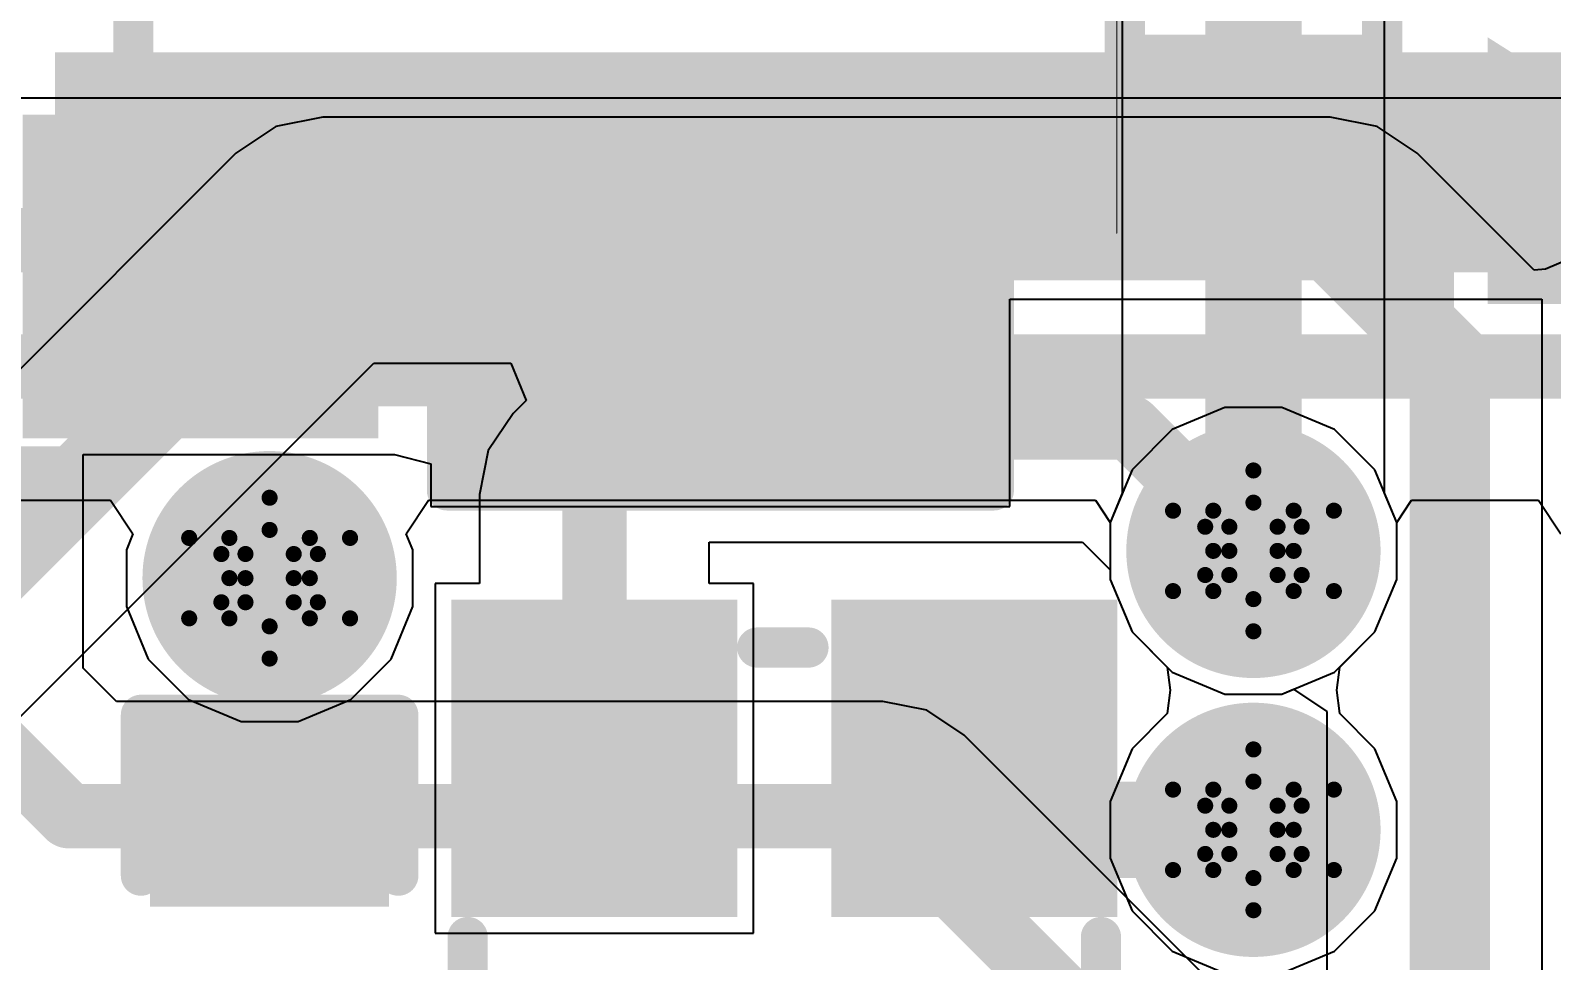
# Model space of a CAD drawing. Header units: inches. Extents: x -2.7 to 10.9, y -2.9 to 7.4.
# Drawn here: x 0.0076 to 0.1967, y 0.1018 to 0.2174 of the extents above; entities that cross this region are included whole.
import ezdxf

# ---------------------------------------------------------------- set-up
doc = ezdxf.new("R2010")
doc.units = ezdxf.units.IN
doc.header["$MEASUREMENT"] = 0
for name, color, linetype in [('Bottom Layer', 5, 'Continuous'), ('Bottom Overlay', 54, 'Continuous'), ('Bottom Paste', 16, 'Continuous'), ('Bottom Solder', 6, 'Continuous'), ('Drill Drawing', 1, 'Continuous'), ('Layer 2', 16, 'Continuous'), ('Layer 3', 76, 'Continuous'), ('Top Layer', 1, 'Continuous'), ('Top Overlay', 2, 'Continuous'), ('Top Paste', 8, 'Continuous'), ('Top Solder', 216, 'Continuous'), ('Via Holes', 16, 'Continuous')]:
    doc.layers.add(name, color=color, linetype=linetype)
doc.styles.add('Arial', font='', dxfattribs={"height": 0.2})
doc.styles.get('Arial').set_extended_font_data('Arial')

# ---------------------------------------------------------------- blocks, each defined once
blk = doc.blocks.new('SK6812_EC20_63')
at = {"layer": 'Top Layer'}
for points in [[(-0.04134, 0.0374), (-0.00984, 0.0374), (-0.00984, 0.00984), (-0.04134, 0.00984)], [(0.00984, 0.0374), (0.04134, 0.0374), (0.04134, 0.00984), (0.00984, 0.00984)], [(-0.04134, -0.00984), (-0.00984, -0.00984), (-0.00984, -0.0374), (-0.04134, -0.0374)], [(0.00984, -0.00984), (0.04134, -0.00984), (0.04134, -0.0374), (0.00984, -0.0374)]]:
    blk.add_hatch(color=1, dxfattribs=at).paths.add_polyline_path(points)
at = {"layer": 'Top Paste'}
for points in [[(-0.04134, 0.0374), (-0.00984, 0.0374), (-0.00984, 0.00984), (-0.04134, 0.00984)], [(0.00984, 0.0374), (0.04134, 0.0374), (0.04134, 0.00984), (0.00984, 0.00984)], [(-0.04134, -0.00984), (-0.00984, -0.00984), (-0.00984, -0.0374), (-0.04134, -0.0374)], [(0.00984, -0.00984), (0.04134, -0.00984), (0.04134, -0.0374), (0.00984, -0.0374)]]:
    blk.add_hatch(color=8, dxfattribs=at).paths.add_polyline_path(points)
at = {"layer": 'Top Solder'}
for points in [[(-0.04534, 0.0414), (-0.00584, 0.0414), (-0.00584, 0.00584), (-0.04534, 0.00584)], [(0.00584, 0.0414), (0.04534, 0.0414), (0.04534, 0.00584), (0.00584, 0.00584)], [(-0.04534, -0.00584), (-0.00584, -0.00584), (-0.00584, -0.0414), (-0.04534, -0.0414)], [(0.00584, -0.00584), (0.04534, -0.00584), (0.04534, -0.0414), (0.00584, -0.0414)]]:
    blk.add_hatch(color=216, dxfattribs=at).paths.add_polyline_path(points)
at = {"layer": 'Top Overlay'}
for points in [[(0.003, 0.03937, 0.005, 0.005, 0), (-0.00337, 0.03937, 0.005, 0.005, 0)], [(-0.03937, -0.00337, 0.005, 0.005, 0), (-0.03937, 0.003, 0.005, 0.005, 0)], [(0.03937, -0.00337, 0.005, 0.005, 0), (0.03937, 0.003, 0.005, 0.005, 0)], [(0.048, -0.024, 0.005, 0.005, 0), (0.053, -0.019, 0.005, 0.005, 0)], [(0.053, -0.029, 0.005, 0.005, 0), (0.053, -0.019, 0.005, 0.005, 0)], [(0.053, -0.029, 0.005, 0.005, 0), (0.048, -0.024, 0.005, 0.005, 0)], [(0.003, -0.03937, 0.005, 0.005, 0), (-0.00337, -0.03937, 0.005, 0.005, 0)]]:
    blk.add_lwpolyline(points, format="xyseb", dxfattribs=at)
for points in [[(-0.00462, 0.03937, 0.0025, 0.0025, 1), (-0.00212, 0.03937, 0.0025, 0.0025, 1)], [(0.00175, 0.03937, 0.0025, 0.0025, 1), (0.00425, 0.03937, 0.0025, 0.0025, 1)], [(-0.04062, 0.003, 0.0025, 0.0025, 1), (-0.03812, 0.003, 0.0025, 0.0025, 1)], [(0.03812, 0.003, 0.0025, 0.0025, 1), (0.04062, 0.003, 0.0025, 0.0025, 1)], [(-0.04062, -0.00337, 0.0025, 0.0025, 1), (-0.03812, -0.00337, 0.0025, 0.0025, 1)], [(0.03812, -0.00337, 0.0025, 0.0025, 1), (0.04062, -0.00337, 0.0025, 0.0025, 1)], [(0.05175, -0.019, 0.0025, 0.0025, 1), (0.05425, -0.019, 0.0025, 0.0025, 1)], [(0.05175, -0.019, 0.0025, 0.0025, 1), (0.05425, -0.019, 0.0025, 0.0025, 1)], [(0.04675, -0.024, 0.0025, 0.0025, 1), (0.04925, -0.024, 0.0025, 0.0025, 1)], [(0.04675, -0.024, 0.0025, 0.0025, 1), (0.04925, -0.024, 0.0025, 0.0025, 1)], [(0.05175, -0.029, 0.0025, 0.0025, 1), (0.05425, -0.029, 0.0025, 0.0025, 1)], [(0.05175, -0.029, 0.0025, 0.0025, 1), (0.05425, -0.029, 0.0025, 0.0025, 1)], [(-0.00462, -0.03937, 0.0025, 0.0025, 1), (-0.00212, -0.03937, 0.0025, 0.0025, 1)], [(0.00175, -0.03937, 0.0025, 0.0025, 1), (0.00425, -0.03937, 0.0025, 0.0025, 1)]]:
    blk.add_lwpolyline(points, format="xyseb", close=True, dxfattribs=at)
blk = doc.blocks.new('C___0402_103')
at = {"layer": 'Top Layer'}
for points in [[(-0.0275, -0.0125), (-0.0275, 0.0125), (-0.0095, 0.0125), (-0.0095, -0.0125)], [(0.0095, -0.0125), (0.0095, 0.0125), (0.0275, 0.0125), (0.0275, -0.0125)]]:
    blk.add_hatch(color=1, dxfattribs=at).paths.add_polyline_path(points)
at = {"layer": 'Top Paste'}
for points in [[(-0.0275, -0.0125), (-0.0275, 0.0125), (-0.0095, 0.0125), (-0.0095, -0.0125)], [(0.0095, -0.0125), (0.0095, 0.0125), (0.0275, 0.0125), (0.0275, -0.0125)]]:
    blk.add_hatch(color=8, dxfattribs=at).paths.add_polyline_path(points)
at = {"layer": 'Top Solder'}
for points in [[(-0.02986, -0.01486), (-0.02986, 0.01486), (-0.00714, 0.01486), (-0.00714, -0.01486)], [(0.00714, -0.01486), (0.00714, 0.01486), (0.02986, 0.01486), (0.02986, -0.01486)]]:
    blk.add_hatch(color=216, dxfattribs=at).paths.add_polyline_path(points)
at = {"layer": 'Top Overlay'}
for points in [[(-0.031, 0.016, 0.005, 0.005, 0), (-0.011, 0.016, 0.005, 0.005, 0)], [(-0.031, 0.016, 0.005, 0.005, 0), (-0.031, -0.016, 0.005, 0.005, 0)], [(0.011, 0.016, 0.005, 0.005, 0), (0.031, 0.016, 0.005, 0.005, 0)], [(0.031, 0.016, 0.005, 0.005, 0), (0.031, -0.016, 0.005, 0.005, 0)], [(-0.031, -0.016, 0.005, 0.005, 0), (-0.011, -0.016, 0.005, 0.005, 0)], [(0.011, -0.016, 0.005, 0.005, 0), (0.031, -0.016, 0.005, 0.005, 0)]]:
    blk.add_lwpolyline(points, format="xyseb", dxfattribs=at)
for points in [[(-0.03225, 0.016, 0.0025, 0.0025, 1), (-0.02975, 0.016, 0.0025, 0.0025, 1)], [(-0.03225, 0.016, 0.0025, 0.0025, 1), (-0.02975, 0.016, 0.0025, 0.0025, 1)], [(-0.01225, 0.016, 0.0025, 0.0025, 1), (-0.00975, 0.016, 0.0025, 0.0025, 1)], [(0.00975, 0.016, 0.0025, 0.0025, 1), (0.01225, 0.016, 0.0025, 0.0025, 1)], [(0.02975, 0.016, 0.0025, 0.0025, 1), (0.03225, 0.016, 0.0025, 0.0025, 1)], [(0.02975, 0.016, 0.0025, 0.0025, 1), (0.03225, 0.016, 0.0025, 0.0025, 1)], [(-0.03225, -0.016, 0.0025, 0.0025, 1), (-0.02975, -0.016, 0.0025, 0.0025, 1)], [(-0.03225, -0.016, 0.0025, 0.0025, 1), (-0.02975, -0.016, 0.0025, 0.0025, 1)], [(-0.01225, -0.016, 0.0025, 0.0025, 1), (-0.00975, -0.016, 0.0025, 0.0025, 1)], [(0.00975, -0.016, 0.0025, 0.0025, 1), (0.01225, -0.016, 0.0025, 0.0025, 1)], [(0.02975, -0.016, 0.0025, 0.0025, 1), (0.03225, -0.016, 0.0025, 0.0025, 1)], [(0.02975, -0.016, 0.0025, 0.0025, 1), (0.03225, -0.016, 0.0025, 0.0025, 1)]]:
    blk.add_lwpolyline(points, format="xyseb", close=True, dxfattribs=at)
blk = doc.blocks.new('R___0402_B_164')
at = {"layer": 'Bottom Layer'}
for points in [[(-0.0095, 0.0125), (-0.0095, -0.0125), (-0.0275, -0.0125), (-0.0275, 0.0125)], [(0.0275, 0.0125), (0.0275, -0.0125), (0.0095, -0.0125), (0.0095, 0.0125)]]:
    blk.add_hatch(color=5, dxfattribs=at).paths.add_polyline_path(points)
at = {"layer": 'Bottom Paste'}
for points in [[(-0.0095, 0.0125), (-0.0095, -0.0125), (-0.0275, -0.0125), (-0.0275, 0.0125)], [(0.0275, 0.0125), (0.0275, -0.0125), (0.0095, -0.0125), (0.0095, 0.0125)]]:
    blk.add_hatch(color=16, dxfattribs=at).paths.add_polyline_path(points)
at = {"layer": 'Bottom Solder'}
for points in [[(-0.00733, 0.01467), (-0.00733, -0.01467), (-0.02967, -0.01467), (-0.02967, 0.01467)], [(0.02967, 0.01467), (0.02967, -0.01467), (0.00733, -0.01467), (0.00733, 0.01467)]]:
    blk.add_hatch(color=6, dxfattribs=at).paths.add_polyline_path(points)
at = {"layer": 'Bottom Overlay'}
for points in [[(-0.031, 0.016, 0.005, 0.005, 0), (0.031, 0.016, 0.005, 0.005, 0)], [(-0.031, 0.016, 0.005, 0.005, 0), (-0.031, -0.016, 0.005, 0.005, 0)], [(-0.032, 0.017, 0.000127, 0.000127, 0), (0.032, 0.017, 0.000127, 0.000127, 0)], [(0.031, 0.016, 0.005, 0.005, 0), (0.031, -0.016, 0.005, 0.005, 0)], [(-0.031, -0.016, 0.005, 0.005, 0), (0.031, -0.016, 0.005, 0.005, 0)]]:
    blk.add_lwpolyline(points, format="xyseb", dxfattribs=at)
for points in [[(-0.03225, 0.016, 0.0025, 0.0025, 1), (-0.02975, 0.016, 0.0025, 0.0025, 1)], [(-0.03225, 0.016, 0.0025, 0.0025, 1), (-0.02975, 0.016, 0.0025, 0.0025, 1)], [(-0.03203, 0.017, 0.0000635, 0.0000635, 1), (-0.03197, 0.017, 0.0000635, 0.0000635, 1)], [(0.02975, 0.016, 0.0025, 0.0025, 1), (0.03225, 0.016, 0.0025, 0.0025, 1)], [(0.02975, 0.016, 0.0025, 0.0025, 1), (0.03225, 0.016, 0.0025, 0.0025, 1)], [(0.03197, 0.017, 0.0000635, 0.0000635, 1), (0.03203, 0.017, 0.0000635, 0.0000635, 1)], [(-0.03225, -0.016, 0.0025, 0.0025, 1), (-0.02975, -0.016, 0.0025, 0.0025, 1)], [(-0.03225, -0.016, 0.0025, 0.0025, 1), (-0.02975, -0.016, 0.0025, 0.0025, 1)], [(0.02975, -0.016, 0.0025, 0.0025, 1), (0.03225, -0.016, 0.0025, 0.0025, 1)], [(0.02975, -0.016, 0.0025, 0.0025, 1), (0.03225, -0.016, 0.0025, 0.0025, 1)]]:
    blk.add_lwpolyline(points, format="xyseb", close=True, dxfattribs=at)
blk = doc.blocks.new('S___23_B_215')
at = {"layer": 'Bottom Layer'}
for points in [[(-0.05354, 0.05748), (-0.02126, 0.05748), (-0.02126, 0.02126), (-0.05354, 0.02126)], [(0.02126, 0.05748), (0.05354, 0.05748), (0.05354, 0.02126), (0.02126, 0.02126)], [(-0.01614, -0.02126), (0.01614, -0.02126), (0.01614, -0.05748), (-0.01614, -0.05748)]]:
    blk.add_hatch(color=5, dxfattribs=at).paths.add_polyline_path(points)
at = {"layer": 'Bottom Paste'}
for points in [[(-0.05354, 0.05748), (-0.02126, 0.05748), (-0.02126, 0.02126), (-0.05354, 0.02126)], [(0.02126, 0.05748), (0.05354, 0.05748), (0.05354, 0.02126), (0.02126, 0.02126)], [(-0.01614, -0.02126), (0.01614, -0.02126), (0.01614, -0.05748), (-0.01614, -0.05748)]]:
    blk.add_hatch(color=16, dxfattribs=at).paths.add_polyline_path(points)
at = {"layer": 'Bottom Solder'}
for points in [[(-0.05754, 0.06148), (-0.01726, 0.06148), (-0.01726, 0.01726), (-0.05754, 0.01726)], [(0.01726, 0.06148), (0.05754, 0.06148), (0.05754, 0.01726), (0.01726, 0.01726)], [(-0.02014, -0.01726), (0.02014, -0.01726), (0.02014, -0.06148), (-0.02014, -0.06148)]]:
    blk.add_hatch(color=6, dxfattribs=at).paths.add_polyline_path(points)
at = {"layer": 'Bottom Overlay'}
for points in [[(-0.066, 0.041, 0.005, 0.005, 0), (-0.066, 0.051, 0.005, 0.005, 0)], [(-0.061, 0.046, 0.005, 0.005, 0), (-0.066, 0.051, 0.005, 0.005, 0)], [(-0.066, 0.041, 0.005, 0.005, 0), (-0.061, 0.046, 0.005, 0.005, 0)], [(0.013, 0.031, 0.005, 0.005, 0), (-0.013, 0.031, 0.005, 0.005, 0)], [(-0.061, -0.032, 0.005, 0.005, 0), (-0.061, 0.023, 0.005, 0.005, 0)], [(0.061, -0.032, 0.005, 0.005, 0), (0.061, 0.023, 0.005, 0.005, 0)], [(-0.022, -0.032, 0.005, 0.005, 0), (-0.061, -0.032, 0.005, 0.005, 0)], [(0.061, -0.032, 0.005, 0.005, 0), (0.022, -0.032, 0.005, 0.005, 0)]]:
    blk.add_lwpolyline(points, format="xyseb", dxfattribs=at)
for points in [[(-0.06725, 0.051, 0.0025, 0.0025, 1), (-0.06475, 0.051, 0.0025, 0.0025, 1)], [(-0.06725, 0.051, 0.0025, 0.0025, 1), (-0.06475, 0.051, 0.0025, 0.0025, 1)], [(-0.06225, 0.046, 0.0025, 0.0025, 1), (-0.05975, 0.046, 0.0025, 0.0025, 1)], [(-0.06225, 0.046, 0.0025, 0.0025, 1), (-0.05975, 0.046, 0.0025, 0.0025, 1)], [(-0.06725, 0.041, 0.0025, 0.0025, 1), (-0.06475, 0.041, 0.0025, 0.0025, 1)], [(-0.06725, 0.041, 0.0025, 0.0025, 1), (-0.06475, 0.041, 0.0025, 0.0025, 1)], [(-0.01425, 0.031, 0.0025, 0.0025, 1), (-0.01175, 0.031, 0.0025, 0.0025, 1)], [(0.01175, 0.031, 0.0025, 0.0025, 1), (0.01425, 0.031, 0.0025, 0.0025, 1)], [(-0.06225, 0.023, 0.0025, 0.0025, 1), (-0.05975, 0.023, 0.0025, 0.0025, 1)], [(0.05975, 0.023, 0.0025, 0.0025, 1), (0.06225, 0.023, 0.0025, 0.0025, 1)], [(-0.06225, -0.032, 0.0025, 0.0025, 1), (-0.05975, -0.032, 0.0025, 0.0025, 1)], [(-0.06225, -0.032, 0.0025, 0.0025, 1), (-0.05975, -0.032, 0.0025, 0.0025, 1)], [(-0.02325, -0.032, 0.0025, 0.0025, 1), (-0.02075, -0.032, 0.0025, 0.0025, 1)], [(0.02075, -0.032, 0.0025, 0.0025, 1), (0.02325, -0.032, 0.0025, 0.0025, 1)], [(0.05975, -0.032, 0.0025, 0.0025, 1), (0.06225, -0.032, 0.0025, 0.0025, 1)], [(0.05975, -0.032, 0.0025, 0.0025, 1), (0.06225, -0.032, 0.0025, 0.0025, 1)]]:
    blk.add_lwpolyline(points, format="xyseb", close=True, dxfattribs=at)
blk = doc.blocks.new('C___0805_B_286')
at = {"layer": 'Bottom Layer'}
for points in [[(-0.06, 0.03), (-0.02, 0.03), (-0.02, -0.03), (-0.06, -0.03)], [(0.02, 0.03), (0.06, 0.03), (0.06, -0.03), (0.02, -0.03)]]:
    blk.add_hatch(color=5, dxfattribs=at).paths.add_polyline_path(points)
at = {"layer": 'Bottom Paste'}
for points in [[(-0.06, 0.03), (-0.02, 0.03), (-0.02, -0.03), (-0.06, -0.03)], [(0.02, 0.03), (0.06, 0.03), (0.06, -0.03), (0.02, -0.03)]]:
    blk.add_hatch(color=16, dxfattribs=at).paths.add_polyline_path(points)
at = {"layer": 'Bottom Solder'}
for points in [[(-0.06276, 0.03276), (-0.01724, 0.03276), (-0.01724, -0.03276), (-0.06276, -0.03276)], [(0.01724, 0.03276), (0.06276, 0.03276), (0.06276, -0.03276), (0.01724, -0.03276)]]:
    blk.add_hatch(color=6, dxfattribs=at).paths.add_polyline_path(points)
at = {"layer": 'Bottom Overlay'}
for points in [[(-0.064, -0.034, 0.005, 0.005, 0), (-0.064, 0.034, 0.005, 0.005, 0)], [(-0.024, 0.034, 0.005, 0.005, 0), (-0.064, 0.034, 0.005, 0.005, 0)], [(0.064, 0.034, 0.005, 0.005, 0), (0.024, 0.034, 0.005, 0.005, 0)], [(0.064, -0.034, 0.005, 0.005, 0), (0.064, 0.034, 0.005, 0.005, 0)], [(-0.024, -0.034, 0.005, 0.005, 0), (-0.064, -0.034, 0.005, 0.005, 0)], [(0.064, -0.034, 0.005, 0.005, 0), (0.024, -0.034, 0.005, 0.005, 0)]]:
    blk.add_lwpolyline(points, format="xyseb", dxfattribs=at)
for points in [[(-0.06525, 0.034, 0.0025, 0.0025, 1), (-0.06275, 0.034, 0.0025, 0.0025, 1)], [(-0.06525, 0.034, 0.0025, 0.0025, 1), (-0.06275, 0.034, 0.0025, 0.0025, 1)], [(-0.02525, 0.034, 0.0025, 0.0025, 1), (-0.02275, 0.034, 0.0025, 0.0025, 1)], [(0.02275, 0.034, 0.0025, 0.0025, 1), (0.02525, 0.034, 0.0025, 0.0025, 1)], [(0.06275, 0.034, 0.0025, 0.0025, 1), (0.06525, 0.034, 0.0025, 0.0025, 1)], [(0.06275, 0.034, 0.0025, 0.0025, 1), (0.06525, 0.034, 0.0025, 0.0025, 1)], [(-0.06525, -0.034, 0.0025, 0.0025, 1), (-0.06275, -0.034, 0.0025, 0.0025, 1)], [(-0.06525, -0.034, 0.0025, 0.0025, 1), (-0.06275, -0.034, 0.0025, 0.0025, 1)], [(-0.02525, -0.034, 0.0025, 0.0025, 1), (-0.02275, -0.034, 0.0025, 0.0025, 1)], [(0.02275, -0.034, 0.0025, 0.0025, 1), (0.02525, -0.034, 0.0025, 0.0025, 1)], [(0.06275, -0.034, 0.0025, 0.0025, 1), (0.06525, -0.034, 0.0025, 0.0025, 1)], [(0.06275, -0.034, 0.0025, 0.0025, 1), (0.06525, -0.034, 0.0025, 0.0025, 1)]]:
    blk.add_lwpolyline(points, format="xyseb", close=True, dxfattribs=at)

msp = doc.modelspace()

# ---------------------------------------------------------------- hatches: boundary and pattern name
at = {"layer": 'Bottom Layer'}
for points in [[(0.01063, 0.17069), (0.12336, 0.17069), (0.12336, 0.21473), (0.01063, 0.21473)], [(0.01063, 0.18943), (0.22807, 0.18943), (0.22807, 0.21473), (0.01063, 0.21473)]]:
    msp.add_hatch(color=5, dxfattribs=at).paths.add_polyline_path(points)
h = msp.add_hatch(color=5, dxfattribs=at)
edge = h.paths.add_edge_path()
edge.add_arc((0.15965, 0.15271), 0.01181, 0, 360)
h = msp.add_hatch(color=5, dxfattribs=at)
edge = h.paths.add_edge_path()
edge.add_arc((0.03732, 0.14932), 0.01181, 0, 360)
h = msp.add_hatch(color=5, dxfattribs=at)
edge = h.paths.add_edge_path()
edge.add_arc((0.15965, 0.11802), 0.01181, 0, 360)
at = {"layer": 'Bottom Solder'}
h = msp.add_hatch(color=6, dxfattribs=at)
edge = h.paths.add_edge_path()
edge.add_arc((0.15965, 0.15271), 0.01581, 0, 360)
h = msp.add_hatch(color=6, dxfattribs=at)
edge = h.paths.add_edge_path()
edge.add_arc((0.03732, 0.14932), 0.01581, 0, 360)
h = msp.add_hatch(color=6, dxfattribs=at)
edge = h.paths.add_edge_path()
edge.add_arc((0.15965, 0.11802), 0.01581, 0, 360)
at = {"layer": 'Layer 2'}
h = msp.add_hatch(color=16, dxfattribs=at)
edge = h.paths.add_edge_path()
edge.add_arc((0.15965, 0.15271), 0.01181, 0, 360)
h = msp.add_hatch(color=16, dxfattribs=at)
edge = h.paths.add_edge_path()
edge.add_arc((0.03732, 0.14932), 0.01181, 0, 360)
h = msp.add_hatch(color=16, dxfattribs=at)
edge = h.paths.add_edge_path()
edge.add_arc((0.15965, 0.11802), 0.01181, 0, 360)
at = {"layer": 'Layer 3'}
h = msp.add_hatch(color=76, dxfattribs=at)
edge = h.paths.add_edge_path()
edge.add_arc((0.15965, 0.15271), 0.01181, 0, 360)
h = msp.add_hatch(color=76, dxfattribs=at)
edge = h.paths.add_edge_path()
edge.add_arc((0.03732, 0.14932), 0.01181, 0, 360)
h = msp.add_hatch(color=76, dxfattribs=at)
edge = h.paths.add_edge_path()
edge.add_arc((0.15965, 0.11802), 0.01181, 0, 360)
at = {"layer": 'Top Layer'}
h = msp.add_hatch(color=1, dxfattribs=at)
edge = h.paths.add_edge_path()
edge.add_arc((0.15965, 0.15271), 0.01181, 0, 360)
h = msp.add_hatch(color=1, dxfattribs=at)
edge = h.paths.add_edge_path()
edge.add_arc((0.03732, 0.14932), 0.01181, 0, 360)
h = msp.add_hatch(color=1, dxfattribs=at)
edge = h.paths.add_edge_path()
edge.add_arc((0.15965, 0.11802), 0.01181, 0, 360)
at = {"layer": 'Top Solder'}
h = msp.add_hatch(color=216, dxfattribs=at)
edge = h.paths.add_edge_path()
edge.add_arc((0.15965, 0.15271), 0.01581, 0, 360)
h = msp.add_hatch(color=216, dxfattribs=at)
edge = h.paths.add_edge_path()
edge.add_arc((0.03732, 0.14932), 0.01581, 0, 360)
h = msp.add_hatch(color=216, dxfattribs=at)
edge = h.paths.add_edge_path()
edge.add_arc((0.15965, 0.11802), 0.01581, 0, 360)
at = {"layer": 'Via Holes'}
h = msp.add_hatch(color=7, dxfattribs=at)
edge = h.paths.add_edge_path()
edge.add_arc((0.15965, 0.15271), 0.00591, 0, 360)
h = msp.add_hatch(color=7, dxfattribs=at)
edge = h.paths.add_edge_path()
edge.add_arc((0.03732, 0.14932), 0.00591, 0, 360)
h = msp.add_hatch(color=7, dxfattribs=at)
edge = h.paths.add_edge_path()
edge.add_arc((0.15965, 0.11802), 0.00591, 0, 360)

# ---------------------------------------------------------------- linework, layer by layer
at = {"layer": 'Bottom Layer'}
for p, q in [((0.12937, 0.15823), (0.12937, 0.18402)), ((0.12937, 0.18402), (0.1955, 0.18402)), ((0.1955, 0.18402), (0.1955, 0.081)), ((0.15611, 0.17053), (0.14956, 0.16781)), ((0.16319, 0.17053), (0.15611, 0.17053)), ((0.16974, 0.16781), (0.16319, 0.17053)), ((0.14956, 0.16781), (0.14455, 0.1628)), ((0.17475, 0.1628), (0.16974, 0.16781)), ((0.01415, 0.13811), (0.01415, 0.16469)), ((0.01415, 0.16469), (0.05285, 0.16469)), ((0.05285, 0.16469), (0.05285, 0.16469)), ((0.05285, 0.16469), (0.05285, 0.16469)), ((0.05285, 0.16469), (0.05285, 0.16469)), ((0.05285, 0.16469), (0.05737, 0.16353)), ((0.05737, 0.16353), (0.05737, 0.15823)), ((0.14455, 0.1628), (0.14184, 0.15626)), ((0.17746, 0.15626), (0.17475, 0.1628)), ((0.05737, 0.15823), (0.12937, 0.15823)), ((0.14184, 0.15626), (0.14184, 0.14917)), ((0.17746, 0.14917), (0.17746, 0.15626)), ((0.14184, 0.14917), (0.14455, 0.14263)), ((0.17475, 0.14263), (0.17746, 0.14917)), ((0.14455, 0.14263), (0.14956, 0.13762)), ((0.16974, 0.13762), (0.17475, 0.14263)), ((0.01827, 0.13399), (0.01415, 0.13811)), ((0.14956, 0.13762), (0.15611, 0.1349)), ((0.16319, 0.1349), (0.16974, 0.13762)), ((0.15611, 0.1349), (0.16319, 0.1349)), ((0.11358, 0.13399), (0.01827, 0.13399)), ((0.11905, 0.1329), (0.11358, 0.13399)), ((0.11358, 0.13399), (0.11358, 0.13399)), ((0.12368, 0.12981), (0.11905, 0.1329)), ((0.15807, 0.09541), (0.12368, 0.12981))]:
    msp.add_line(p, q, dxfattribs=at)
for points in [[(-0.00012, 0.13219, 0.008, 0.008, 0), (0.01236, 0.11971, 0.008, 0.008, 0)], [(0.01236, 0.11971, 0.008, 0.008, 0), (0.11358, 0.11971, 0.008, 0.008, 0)], [(0.11358, 0.11971, 0.008, 0.008, 0), (0.14798, 0.08532, 0.008, 0.008, 0)]]:
    msp.add_lwpolyline(points, format="xyseb", dxfattribs=at)
for points in [[(0.01036, 0.11971, 0.004, 0.004, 1), (0.01436, 0.11971, 0.004, 0.004, 1)], [(0.01036, 0.11971, 0.004, 0.004, 1), (0.01436, 0.11971, 0.004, 0.004, 1)], [(0.11158, 0.11971, 0.004, 0.004, 1), (0.11558, 0.11971, 0.004, 0.004, 1)], [(0.11158, 0.11971, 0.004, 0.004, 1), (0.11558, 0.11971, 0.004, 0.004, 1)]]:
    msp.add_lwpolyline(points, format="xyseb", close=True, dxfattribs=at)
at = {"layer": 'Drill Drawing'}
for points in [[(0.15465, 0.15771, 0.002, 0.002, 0), (0.15965, 0.16271, 0.002, 0.002, 0)], [(0.15965, 0.16271, 0.002, 0.002, 0), (0.16465, 0.15771, 0.002, 0.002, 0)], [(0.03232, 0.15432, 0.002, 0.002, 0), (0.03732, 0.15932, 0.002, 0.002, 0)], [(0.03732, 0.15932, 0.002, 0.002, 0), (0.04232, 0.15432, 0.002, 0.002, 0)], [(0.15665, 0.15571, 0.002, 0.002, 0), (0.15965, 0.15871, 0.002, 0.002, 0)], [(0.15965, 0.15871, 0.002, 0.002, 0), (0.16265, 0.15571, 0.002, 0.002, 0)], [(0.14965, 0.15771, 0.002, 0.002, 0), (0.15465, 0.15271, 0.002, 0.002, 0)], [(0.14965, 0.15771, 0.002, 0.002, 0), (0.15465, 0.15771, 0.002, 0.002, 0)], [(0.16465, 0.15771, 0.002, 0.002, 0), (0.16965, 0.15771, 0.002, 0.002, 0)], [(0.16465, 0.15271, 0.002, 0.002, 0), (0.16965, 0.15771, 0.002, 0.002, 0)], [(0.02732, 0.15432, 0.002, 0.002, 0), (0.03232, 0.14932, 0.002, 0.002, 0)], [(0.02732, 0.15432, 0.002, 0.002, 0), (0.03232, 0.15432, 0.002, 0.002, 0)], [(0.03432, 0.15232, 0.002, 0.002, 0), (0.03732, 0.15532, 0.002, 0.002, 0)], [(0.03732, 0.15532, 0.002, 0.002, 0), (0.04032, 0.15232, 0.002, 0.002, 0)], [(0.04232, 0.15432, 0.002, 0.002, 0), (0.04732, 0.15432, 0.002, 0.002, 0)], [(0.04232, 0.14932, 0.002, 0.002, 0), (0.04732, 0.15432, 0.002, 0.002, 0)], [(0.15365, 0.15571, 0.002, 0.002, 0), (0.15665, 0.15271, 0.002, 0.002, 0)], [(0.15365, 0.15571, 0.002, 0.002, 0), (0.15665, 0.15571, 0.002, 0.002, 0)], [(0.16265, 0.15571, 0.002, 0.002, 0), (0.16565, 0.15571, 0.002, 0.002, 0)], [(0.16265, 0.15271, 0.002, 0.002, 0), (0.16565, 0.15571, 0.002, 0.002, 0)], [(0.03132, 0.15232, 0.002, 0.002, 0), (0.03432, 0.14932, 0.002, 0.002, 0)], [(0.03132, 0.15232, 0.002, 0.002, 0), (0.03432, 0.15232, 0.002, 0.002, 0)], [(0.04032, 0.15232, 0.002, 0.002, 0), (0.04332, 0.15232, 0.002, 0.002, 0)], [(0.04032, 0.14932, 0.002, 0.002, 0), (0.04332, 0.15232, 0.002, 0.002, 0)], [(0.14965, 0.14771, 0.002, 0.002, 0), (0.15465, 0.15271, 0.002, 0.002, 0)], [(0.15365, 0.14971, 0.002, 0.002, 0), (0.15665, 0.15271, 0.002, 0.002, 0)], [(0.16265, 0.15271, 0.002, 0.002, 0), (0.16565, 0.14971, 0.002, 0.002, 0)], [(0.16465, 0.15271, 0.002, 0.002, 0), (0.16965, 0.14771, 0.002, 0.002, 0)], [(0.02732, 0.14432, 0.002, 0.002, 0), (0.03232, 0.14932, 0.002, 0.002, 0)], [(0.03132, 0.14632, 0.002, 0.002, 0), (0.03432, 0.14932, 0.002, 0.002, 0)], [(0.04032, 0.14932, 0.002, 0.002, 0), (0.04332, 0.14632, 0.002, 0.002, 0)], [(0.04232, 0.14932, 0.002, 0.002, 0), (0.04732, 0.14432, 0.002, 0.002, 0)], [(0.15365, 0.14971, 0.002, 0.002, 0), (0.15665, 0.14971, 0.002, 0.002, 0)], [(0.15665, 0.14971, 0.002, 0.002, 0), (0.15965, 0.14671, 0.002, 0.002, 0)], [(0.15965, 0.14671, 0.002, 0.002, 0), (0.16265, 0.14971, 0.002, 0.002, 0)], [(0.16265, 0.14971, 0.002, 0.002, 0), (0.16565, 0.14971, 0.002, 0.002, 0)], [(0.14965, 0.14771, 0.002, 0.002, 0), (0.15465, 0.14771, 0.002, 0.002, 0)], [(0.15465, 0.14771, 0.002, 0.002, 0), (0.15965, 0.14271, 0.002, 0.002, 0)], [(0.15965, 0.14271, 0.002, 0.002, 0), (0.16465, 0.14771, 0.002, 0.002, 0)], [(0.16465, 0.14771, 0.002, 0.002, 0), (0.16965, 0.14771, 0.002, 0.002, 0)], [(0.03132, 0.14632, 0.002, 0.002, 0), (0.03432, 0.14632, 0.002, 0.002, 0)], [(0.03432, 0.14632, 0.002, 0.002, 0), (0.03732, 0.14332, 0.002, 0.002, 0)], [(0.03732, 0.14332, 0.002, 0.002, 0), (0.04032, 0.14632, 0.002, 0.002, 0)], [(0.04032, 0.14632, 0.002, 0.002, 0), (0.04332, 0.14632, 0.002, 0.002, 0)], [(0.02732, 0.14432, 0.002, 0.002, 0), (0.03232, 0.14432, 0.002, 0.002, 0)], [(0.03232, 0.14432, 0.002, 0.002, 0), (0.03732, 0.13932, 0.002, 0.002, 0)], [(0.03732, 0.13932, 0.002, 0.002, 0), (0.04232, 0.14432, 0.002, 0.002, 0)], [(0.04232, 0.14432, 0.002, 0.002, 0), (0.04732, 0.14432, 0.002, 0.002, 0)], [(0.15465, 0.12302, 0.002, 0.002, 0), (0.15965, 0.12802, 0.002, 0.002, 0)], [(0.15965, 0.12802, 0.002, 0.002, 0), (0.16465, 0.12302, 0.002, 0.002, 0)], [(0.15665, 0.12102, 0.002, 0.002, 0), (0.15965, 0.12402, 0.002, 0.002, 0)], [(0.15965, 0.12402, 0.002, 0.002, 0), (0.16265, 0.12102, 0.002, 0.002, 0)], [(0.14965, 0.12302, 0.002, 0.002, 0), (0.15465, 0.11802, 0.002, 0.002, 0)], [(0.14965, 0.12302, 0.002, 0.002, 0), (0.15465, 0.12302, 0.002, 0.002, 0)], [(0.16465, 0.12302, 0.002, 0.002, 0), (0.16965, 0.12302, 0.002, 0.002, 0)], [(0.16465, 0.11802, 0.002, 0.002, 0), (0.16965, 0.12302, 0.002, 0.002, 0)], [(0.15365, 0.12102, 0.002, 0.002, 0), (0.15665, 0.11802, 0.002, 0.002, 0)], [(0.15365, 0.12102, 0.002, 0.002, 0), (0.15665, 0.12102, 0.002, 0.002, 0)], [(0.16265, 0.12102, 0.002, 0.002, 0), (0.16565, 0.12102, 0.002, 0.002, 0)], [(0.16265, 0.11802, 0.002, 0.002, 0), (0.16565, 0.12102, 0.002, 0.002, 0)], [(0.14965, 0.11302, 0.002, 0.002, 0), (0.15465, 0.11802, 0.002, 0.002, 0)], [(0.15365, 0.11502, 0.002, 0.002, 0), (0.15665, 0.11802, 0.002, 0.002, 0)], [(0.16265, 0.11802, 0.002, 0.002, 0), (0.16565, 0.11502, 0.002, 0.002, 0)], [(0.16465, 0.11802, 0.002, 0.002, 0), (0.16965, 0.11302, 0.002, 0.002, 0)], [(0.15365, 0.11502, 0.002, 0.002, 0), (0.15665, 0.11502, 0.002, 0.002, 0)], [(0.15665, 0.11502, 0.002, 0.002, 0), (0.15965, 0.11202, 0.002, 0.002, 0)], [(0.15965, 0.11202, 0.002, 0.002, 0), (0.16265, 0.11502, 0.002, 0.002, 0)], [(0.16265, 0.11502, 0.002, 0.002, 0), (0.16565, 0.11502, 0.002, 0.002, 0)], [(0.14965, 0.11302, 0.002, 0.002, 0), (0.15465, 0.11302, 0.002, 0.002, 0)], [(0.15465, 0.11302, 0.002, 0.002, 0), (0.15965, 0.10802, 0.002, 0.002, 0)], [(0.15965, 0.10802, 0.002, 0.002, 0), (0.16465, 0.11302, 0.002, 0.002, 0)], [(0.16465, 0.11302, 0.002, 0.002, 0), (0.16965, 0.11302, 0.002, 0.002, 0)]]:
    msp.add_lwpolyline(points, format="xyseb", dxfattribs=at)
for points in [[(0.15915, 0.16271, 0.001, 0.001, 1), (0.16015, 0.16271, 0.001, 0.001, 1)], [(0.15915, 0.16271, 0.001, 0.001, 1), (0.16015, 0.16271, 0.001, 0.001, 1)], [(0.03682, 0.15932, 0.001, 0.001, 1), (0.03782, 0.15932, 0.001, 0.001, 1)], [(0.03682, 0.15932, 0.001, 0.001, 1), (0.03782, 0.15932, 0.001, 0.001, 1)], [(0.15915, 0.15871, 0.001, 0.001, 1), (0.16015, 0.15871, 0.001, 0.001, 1)], [(0.15915, 0.15871, 0.001, 0.001, 1), (0.16015, 0.15871, 0.001, 0.001, 1)], [(0.14915, 0.15771, 0.001, 0.001, 1), (0.15015, 0.15771, 0.001, 0.001, 1)], [(0.14915, 0.15771, 0.001, 0.001, 1), (0.15015, 0.15771, 0.001, 0.001, 1)], [(0.15415, 0.15771, 0.001, 0.001, 1), (0.15515, 0.15771, 0.001, 0.001, 1)], [(0.15415, 0.15771, 0.001, 0.001, 1), (0.15515, 0.15771, 0.001, 0.001, 1)], [(0.16415, 0.15771, 0.001, 0.001, 1), (0.16515, 0.15771, 0.001, 0.001, 1)], [(0.16415, 0.15771, 0.001, 0.001, 1), (0.16515, 0.15771, 0.001, 0.001, 1)], [(0.16915, 0.15771, 0.001, 0.001, 1), (0.17015, 0.15771, 0.001, 0.001, 1)], [(0.16915, 0.15771, 0.001, 0.001, 1), (0.17015, 0.15771, 0.001, 0.001, 1)], [(0.02682, 0.15432, 0.001, 0.001, 1), (0.02782, 0.15432, 0.001, 0.001, 1)], [(0.02682, 0.15432, 0.001, 0.001, 1), (0.02782, 0.15432, 0.001, 0.001, 1)], [(0.03182, 0.15432, 0.001, 0.001, 1), (0.03282, 0.15432, 0.001, 0.001, 1)], [(0.03182, 0.15432, 0.001, 0.001, 1), (0.03282, 0.15432, 0.001, 0.001, 1)], [(0.03682, 0.15532, 0.001, 0.001, 1), (0.03782, 0.15532, 0.001, 0.001, 1)], [(0.03682, 0.15532, 0.001, 0.001, 1), (0.03782, 0.15532, 0.001, 0.001, 1)], [(0.04182, 0.15432, 0.001, 0.001, 1), (0.04282, 0.15432, 0.001, 0.001, 1)], [(0.04182, 0.15432, 0.001, 0.001, 1), (0.04282, 0.15432, 0.001, 0.001, 1)], [(0.04682, 0.15432, 0.001, 0.001, 1), (0.04782, 0.15432, 0.001, 0.001, 1)], [(0.04682, 0.15432, 0.001, 0.001, 1), (0.04782, 0.15432, 0.001, 0.001, 1)], [(0.15315, 0.15571, 0.001, 0.001, 1), (0.15415, 0.15571, 0.001, 0.001, 1)], [(0.15315, 0.15571, 0.001, 0.001, 1), (0.15415, 0.15571, 0.001, 0.001, 1)], [(0.15615, 0.15571, 0.001, 0.001, 1), (0.15715, 0.15571, 0.001, 0.001, 1)], [(0.15615, 0.15571, 0.001, 0.001, 1), (0.15715, 0.15571, 0.001, 0.001, 1)], [(0.16215, 0.15571, 0.001, 0.001, 1), (0.16315, 0.15571, 0.001, 0.001, 1)], [(0.16215, 0.15571, 0.001, 0.001, 1), (0.16315, 0.15571, 0.001, 0.001, 1)], [(0.16515, 0.15571, 0.001, 0.001, 1), (0.16615, 0.15571, 0.001, 0.001, 1)], [(0.16515, 0.15571, 0.001, 0.001, 1), (0.16615, 0.15571, 0.001, 0.001, 1)], [(0.03082, 0.15232, 0.001, 0.001, 1), (0.03182, 0.15232, 0.001, 0.001, 1)], [(0.03082, 0.15232, 0.001, 0.001, 1), (0.03182, 0.15232, 0.001, 0.001, 1)], [(0.03382, 0.15232, 0.001, 0.001, 1), (0.03482, 0.15232, 0.001, 0.001, 1)], [(0.03382, 0.15232, 0.001, 0.001, 1), (0.03482, 0.15232, 0.001, 0.001, 1)], [(0.03982, 0.15232, 0.001, 0.001, 1), (0.04082, 0.15232, 0.001, 0.001, 1)], [(0.03982, 0.15232, 0.001, 0.001, 1), (0.04082, 0.15232, 0.001, 0.001, 1)], [(0.04282, 0.15232, 0.001, 0.001, 1), (0.04382, 0.15232, 0.001, 0.001, 1)], [(0.04282, 0.15232, 0.001, 0.001, 1), (0.04382, 0.15232, 0.001, 0.001, 1)], [(0.15415, 0.15271, 0.001, 0.001, 1), (0.15515, 0.15271, 0.001, 0.001, 1)], [(0.15415, 0.15271, 0.001, 0.001, 1), (0.15515, 0.15271, 0.001, 0.001, 1)], [(0.15615, 0.15271, 0.001, 0.001, 1), (0.15715, 0.15271, 0.001, 0.001, 1)], [(0.15615, 0.15271, 0.001, 0.001, 1), (0.15715, 0.15271, 0.001, 0.001, 1)], [(0.16215, 0.15271, 0.001, 0.001, 1), (0.16315, 0.15271, 0.001, 0.001, 1)], [(0.16215, 0.15271, 0.001, 0.001, 1), (0.16315, 0.15271, 0.001, 0.001, 1)], [(0.16415, 0.15271, 0.001, 0.001, 1), (0.16515, 0.15271, 0.001, 0.001, 1)], [(0.16415, 0.15271, 0.001, 0.001, 1), (0.16515, 0.15271, 0.001, 0.001, 1)], [(0.03182, 0.14932, 0.001, 0.001, 1), (0.03282, 0.14932, 0.001, 0.001, 1)], [(0.03182, 0.14932, 0.001, 0.001, 1), (0.03282, 0.14932, 0.001, 0.001, 1)], [(0.03382, 0.14932, 0.001, 0.001, 1), (0.03482, 0.14932, 0.001, 0.001, 1)], [(0.03382, 0.14932, 0.001, 0.001, 1), (0.03482, 0.14932, 0.001, 0.001, 1)], [(0.03982, 0.14932, 0.001, 0.001, 1), (0.04082, 0.14932, 0.001, 0.001, 1)], [(0.03982, 0.14932, 0.001, 0.001, 1), (0.04082, 0.14932, 0.001, 0.001, 1)], [(0.04182, 0.14932, 0.001, 0.001, 1), (0.04282, 0.14932, 0.001, 0.001, 1)], [(0.04182, 0.14932, 0.001, 0.001, 1), (0.04282, 0.14932, 0.001, 0.001, 1)], [(0.15315, 0.14971, 0.001, 0.001, 1), (0.15415, 0.14971, 0.001, 0.001, 1)], [(0.15315, 0.14971, 0.001, 0.001, 1), (0.15415, 0.14971, 0.001, 0.001, 1)], [(0.15615, 0.14971, 0.001, 0.001, 1), (0.15715, 0.14971, 0.001, 0.001, 1)], [(0.15615, 0.14971, 0.001, 0.001, 1), (0.15715, 0.14971, 0.001, 0.001, 1)], [(0.16215, 0.14971, 0.001, 0.001, 1), (0.16315, 0.14971, 0.001, 0.001, 1)], [(0.16215, 0.14971, 0.001, 0.001, 1), (0.16315, 0.14971, 0.001, 0.001, 1)], [(0.16515, 0.14971, 0.001, 0.001, 1), (0.16615, 0.14971, 0.001, 0.001, 1)], [(0.16515, 0.14971, 0.001, 0.001, 1), (0.16615, 0.14971, 0.001, 0.001, 1)], [(0.14915, 0.14771, 0.001, 0.001, 1), (0.15015, 0.14771, 0.001, 0.001, 1)], [(0.14915, 0.14771, 0.001, 0.001, 1), (0.15015, 0.14771, 0.001, 0.001, 1)], [(0.15415, 0.14771, 0.001, 0.001, 1), (0.15515, 0.14771, 0.001, 0.001, 1)], [(0.15415, 0.14771, 0.001, 0.001, 1), (0.15515, 0.14771, 0.001, 0.001, 1)], [(0.15915, 0.14671, 0.001, 0.001, 1), (0.16015, 0.14671, 0.001, 0.001, 1)], [(0.15915, 0.14671, 0.001, 0.001, 1), (0.16015, 0.14671, 0.001, 0.001, 1)], [(0.16415, 0.14771, 0.001, 0.001, 1), (0.16515, 0.14771, 0.001, 0.001, 1)], [(0.16415, 0.14771, 0.001, 0.001, 1), (0.16515, 0.14771, 0.001, 0.001, 1)], [(0.16915, 0.14771, 0.001, 0.001, 1), (0.17015, 0.14771, 0.001, 0.001, 1)], [(0.16915, 0.14771, 0.001, 0.001, 1), (0.17015, 0.14771, 0.001, 0.001, 1)], [(0.03082, 0.14632, 0.001, 0.001, 1), (0.03182, 0.14632, 0.001, 0.001, 1)], [(0.03082, 0.14632, 0.001, 0.001, 1), (0.03182, 0.14632, 0.001, 0.001, 1)], [(0.03382, 0.14632, 0.001, 0.001, 1), (0.03482, 0.14632, 0.001, 0.001, 1)], [(0.03382, 0.14632, 0.001, 0.001, 1), (0.03482, 0.14632, 0.001, 0.001, 1)], [(0.03982, 0.14632, 0.001, 0.001, 1), (0.04082, 0.14632, 0.001, 0.001, 1)], [(0.03982, 0.14632, 0.001, 0.001, 1), (0.04082, 0.14632, 0.001, 0.001, 1)], [(0.04282, 0.14632, 0.001, 0.001, 1), (0.04382, 0.14632, 0.001, 0.001, 1)], [(0.04282, 0.14632, 0.001, 0.001, 1), (0.04382, 0.14632, 0.001, 0.001, 1)], [(0.02682, 0.14432, 0.001, 0.001, 1), (0.02782, 0.14432, 0.001, 0.001, 1)], [(0.02682, 0.14432, 0.001, 0.001, 1), (0.02782, 0.14432, 0.001, 0.001, 1)], [(0.03182, 0.14432, 0.001, 0.001, 1), (0.03282, 0.14432, 0.001, 0.001, 1)], [(0.03182, 0.14432, 0.001, 0.001, 1), (0.03282, 0.14432, 0.001, 0.001, 1)], [(0.03682, 0.14332, 0.001, 0.001, 1), (0.03782, 0.14332, 0.001, 0.001, 1)], [(0.03682, 0.14332, 0.001, 0.001, 1), (0.03782, 0.14332, 0.001, 0.001, 1)], [(0.04182, 0.14432, 0.001, 0.001, 1), (0.04282, 0.14432, 0.001, 0.001, 1)], [(0.04182, 0.14432, 0.001, 0.001, 1), (0.04282, 0.14432, 0.001, 0.001, 1)], [(0.04682, 0.14432, 0.001, 0.001, 1), (0.04782, 0.14432, 0.001, 0.001, 1)], [(0.04682, 0.14432, 0.001, 0.001, 1), (0.04782, 0.14432, 0.001, 0.001, 1)], [(0.15915, 0.14271, 0.001, 0.001, 1), (0.16015, 0.14271, 0.001, 0.001, 1)], [(0.15915, 0.14271, 0.001, 0.001, 1), (0.16015, 0.14271, 0.001, 0.001, 1)], [(0.03682, 0.13932, 0.001, 0.001, 1), (0.03782, 0.13932, 0.001, 0.001, 1)], [(0.03682, 0.13932, 0.001, 0.001, 1), (0.03782, 0.13932, 0.001, 0.001, 1)], [(0.15915, 0.12802, 0.001, 0.001, 1), (0.16015, 0.12802, 0.001, 0.001, 1)], [(0.15915, 0.12802, 0.001, 0.001, 1), (0.16015, 0.12802, 0.001, 0.001, 1)], [(0.15915, 0.12402, 0.001, 0.001, 1), (0.16015, 0.12402, 0.001, 0.001, 1)], [(0.15915, 0.12402, 0.001, 0.001, 1), (0.16015, 0.12402, 0.001, 0.001, 1)], [(0.14915, 0.12302, 0.001, 0.001, 1), (0.15015, 0.12302, 0.001, 0.001, 1)], [(0.14915, 0.12302, 0.001, 0.001, 1), (0.15015, 0.12302, 0.001, 0.001, 1)], [(0.15415, 0.12302, 0.001, 0.001, 1), (0.15515, 0.12302, 0.001, 0.001, 1)], [(0.15415, 0.12302, 0.001, 0.001, 1), (0.15515, 0.12302, 0.001, 0.001, 1)], [(0.16415, 0.12302, 0.001, 0.001, 1), (0.16515, 0.12302, 0.001, 0.001, 1)], [(0.16415, 0.12302, 0.001, 0.001, 1), (0.16515, 0.12302, 0.001, 0.001, 1)], [(0.16915, 0.12302, 0.001, 0.001, 1), (0.17015, 0.12302, 0.001, 0.001, 1)], [(0.16915, 0.12302, 0.001, 0.001, 1), (0.17015, 0.12302, 0.001, 0.001, 1)], [(0.15315, 0.12102, 0.001, 0.001, 1), (0.15415, 0.12102, 0.001, 0.001, 1)], [(0.15315, 0.12102, 0.001, 0.001, 1), (0.15415, 0.12102, 0.001, 0.001, 1)], [(0.15615, 0.12102, 0.001, 0.001, 1), (0.15715, 0.12102, 0.001, 0.001, 1)], [(0.15615, 0.12102, 0.001, 0.001, 1), (0.15715, 0.12102, 0.001, 0.001, 1)], [(0.16215, 0.12102, 0.001, 0.001, 1), (0.16315, 0.12102, 0.001, 0.001, 1)], [(0.16215, 0.12102, 0.001, 0.001, 1), (0.16315, 0.12102, 0.001, 0.001, 1)], [(0.16515, 0.12102, 0.001, 0.001, 1), (0.16615, 0.12102, 0.001, 0.001, 1)], [(0.16515, 0.12102, 0.001, 0.001, 1), (0.16615, 0.12102, 0.001, 0.001, 1)], [(0.15415, 0.11802, 0.001, 0.001, 1), (0.15515, 0.11802, 0.001, 0.001, 1)], [(0.15415, 0.11802, 0.001, 0.001, 1), (0.15515, 0.11802, 0.001, 0.001, 1)], [(0.15615, 0.11802, 0.001, 0.001, 1), (0.15715, 0.11802, 0.001, 0.001, 1)], [(0.15615, 0.11802, 0.001, 0.001, 1), (0.15715, 0.11802, 0.001, 0.001, 1)], [(0.16215, 0.11802, 0.001, 0.001, 1), (0.16315, 0.11802, 0.001, 0.001, 1)], [(0.16215, 0.11802, 0.001, 0.001, 1), (0.16315, 0.11802, 0.001, 0.001, 1)], [(0.16415, 0.11802, 0.001, 0.001, 1), (0.16515, 0.11802, 0.001, 0.001, 1)], [(0.16415, 0.11802, 0.001, 0.001, 1), (0.16515, 0.11802, 0.001, 0.001, 1)], [(0.15315, 0.11502, 0.001, 0.001, 1), (0.15415, 0.11502, 0.001, 0.001, 1)], [(0.15315, 0.11502, 0.001, 0.001, 1), (0.15415, 0.11502, 0.001, 0.001, 1)], [(0.15615, 0.11502, 0.001, 0.001, 1), (0.15715, 0.11502, 0.001, 0.001, 1)], [(0.15615, 0.11502, 0.001, 0.001, 1), (0.15715, 0.11502, 0.001, 0.001, 1)], [(0.16215, 0.11502, 0.001, 0.001, 1), (0.16315, 0.11502, 0.001, 0.001, 1)], [(0.16215, 0.11502, 0.001, 0.001, 1), (0.16315, 0.11502, 0.001, 0.001, 1)], [(0.16515, 0.11502, 0.001, 0.001, 1), (0.16615, 0.11502, 0.001, 0.001, 1)], [(0.16515, 0.11502, 0.001, 0.001, 1), (0.16615, 0.11502, 0.001, 0.001, 1)], [(0.14915, 0.11302, 0.001, 0.001, 1), (0.15015, 0.11302, 0.001, 0.001, 1)], [(0.14915, 0.11302, 0.001, 0.001, 1), (0.15015, 0.11302, 0.001, 0.001, 1)], [(0.15415, 0.11302, 0.001, 0.001, 1), (0.15515, 0.11302, 0.001, 0.001, 1)], [(0.15415, 0.11302, 0.001, 0.001, 1), (0.15515, 0.11302, 0.001, 0.001, 1)], [(0.16415, 0.11302, 0.001, 0.001, 1), (0.16515, 0.11302, 0.001, 0.001, 1)], [(0.16415, 0.11302, 0.001, 0.001, 1), (0.16515, 0.11302, 0.001, 0.001, 1)], [(0.16915, 0.11302, 0.001, 0.001, 1), (0.17015, 0.11302, 0.001, 0.001, 1)], [(0.16915, 0.11302, 0.001, 0.001, 1), (0.17015, 0.11302, 0.001, 0.001, 1)], [(0.15915, 0.11202, 0.001, 0.001, 1), (0.16015, 0.11202, 0.001, 0.001, 1)], [(0.15915, 0.11202, 0.001, 0.001, 1), (0.16015, 0.11202, 0.001, 0.001, 1)], [(0.15915, 0.10802, 0.001, 0.001, 1), (0.16015, 0.10802, 0.001, 0.001, 1)], [(0.15915, 0.10802, 0.001, 0.001, 1), (0.16015, 0.10802, 0.001, 0.001, 1)]]:
    msp.add_lwpolyline(points, format="xyseb", close=True, dxfattribs=at)
at = {"layer": 'Layer 2'}
for p, q in [((0.14333, 0.25576), (0.14333, 0.15987)), ((0.17596, 0.15987), (0.17596, 0.249)), ((0.14333, 0.15987), (0.14184, 0.15626)), ((0.17746, 0.15626), (0.17596, 0.15987)), ((0.14184, 0.15626), (0.14184, 0.14917)), ((0.17746, 0.14917), (0.17746, 0.15626)), ((0.14184, 0.14917), (0.14455, 0.14263)), ((0.17475, 0.14263), (0.17746, 0.14917)), ((0.14455, 0.14263), (0.14956, 0.13762)), ((0.16974, 0.13762), (0.17475, 0.14263)), ((0.14956, 0.13762), (0.15611, 0.1349)), ((0.16319, 0.1349), (0.16974, 0.13762)), ((0.15611, 0.1349), (0.16319, 0.1349))]:
    msp.add_line(p, q, dxfattribs=at)
msp.add_lwpolyline([(0.15965, 0.15271, 0.012, 0.012, 0), (0.15965, 0.25576, 0.012, 0.012, 0)], format="xyseb", dxfattribs=at)
msp.add_lwpolyline([(0.15665, 0.15271, 0.006, 0.006, 1), (0.16265, 0.15271, 0.006, 0.006, 1)], format="xyseb", close=True, dxfattribs=at)
at = {"layer": 'Layer 3'}
for p, q in [((0.3121, 0.209), (-0.097, 0.209)), ((-0.01804, 0.159), (0.01755, 0.159)), ((0.01755, 0.159), (0.02033, 0.15484)), ((0.05431, 0.15484), (0.05709, 0.159)), ((0.05709, 0.159), (0.14, 0.159)), ((0.14, 0.159), (0.14184, 0.15626)), ((0.17746, 0.15626), (0.17929, 0.159)), ((0.17929, 0.159), (0.1951, 0.159)), ((0.1951, 0.159), (0.19788, 0.15484)), ((0.14184, 0.15626), (0.14184, 0.14917)), ((0.17746, 0.14917), (0.17746, 0.15626)), ((0.02033, 0.15484), (0.01951, 0.15286)), ((0.05513, 0.15286), (0.05431, 0.15484)), ((0.01951, 0.15286), (0.01951, 0.14578)), ((0.05513, 0.14578), (0.05513, 0.15286)), ((0.14184, 0.14917), (0.14455, 0.14263)), ((0.17475, 0.14263), (0.17746, 0.14917)), ((0.01951, 0.14578), (0.02222, 0.13923)), ((0.05242, 0.13923), (0.05513, 0.14578)), ((0.14455, 0.14263), (0.14891, 0.13826)), ((0.17039, 0.13826), (0.17475, 0.14263)), ((0.02222, 0.13923), (0.02723, 0.13422)), ((0.04741, 0.13422), (0.05242, 0.13923)), ((0.14891, 0.13826), (0.14928, 0.13537)), ((0.17002, 0.13537), (0.17039, 0.13826)), ((0.14928, 0.13537), (0.14891, 0.13247)), ((0.17039, 0.13247), (0.17002, 0.13537)), ((0.02723, 0.13422), (0.03378, 0.13151)), ((0.04086, 0.13151), (0.04741, 0.13422)), ((0.14891, 0.13247), (0.14455, 0.12811)), ((0.17475, 0.12811), (0.17039, 0.13247)), ((0.03378, 0.13151), (0.04086, 0.13151)), ((0.14455, 0.12811), (0.14184, 0.12156)), ((0.17746, 0.12156), (0.17475, 0.12811)), ((0.14184, 0.12156), (0.14184, 0.11448)), ((0.17746, 0.11448), (0.17746, 0.12156)), ((0.14184, 0.11448), (0.14455, 0.10793)), ((0.17475, 0.10793), (0.17746, 0.11448)), ((0.14455, 0.10793), (0.14956, 0.10292)), ((0.16974, 0.10292), (0.17475, 0.10793)), ((0.14956, 0.10292), (0.15611, 0.10021)), ((0.16319, 0.10021), (0.16974, 0.10292))]:
    msp.add_line(p, q, dxfattribs=at)
for points in [[(-0.07084, 0.19135, 0.008, 0.008, 0), (0.50847, 0.19135, 0.008, 0.008, 0)], [(-0.06389, 0.17563, 0.008, 0.008, 0), (0.50237, 0.17563, 0.008, 0.008, 0)]]:
    msp.add_lwpolyline(points, format="xyseb", dxfattribs=at)
at = {"layer": 'Top Layer'}
for p, q in [((0.04393, 0.20664), (0.03808, 0.20548)), ((0.16919, 0.20664), (0.04393, 0.20664)), ((0.17505, 0.20548), (0.16919, 0.20664)), ((0.03808, 0.20548), (0.03312, 0.20216)), ((0.18001, 0.20216), (0.17505, 0.20548)), ((0.03312, 0.20216), (-0.02905, 0.13999)), ((0.19456, 0.18761), (0.18001, 0.20216)), ((0.19956, 0.18929), (0.19595, 0.18774)), ((0.19595, 0.18774), (0.19456, 0.18761)), ((-0.0119, 0.11388), (0.05027, 0.17605)), ((0.05027, 0.17605), (0.06732, 0.17605)), ((0.06732, 0.17605), (0.06923, 0.17143)), ((0.06923, 0.17143), (0.06761, 0.16981)), ((0.06761, 0.16981), (0.06451, 0.16518)), ((0.06451, 0.16518), (0.06342, 0.15971)), ((0.06342, 0.15971), (0.06342, 0.15971)), ((0.06342, 0.15971), (0.06342, 0.14866)), ((0.09197, 0.14866), (0.09197, 0.15379)), ((0.09197, 0.15379), (0.13838, 0.15379)), ((0.13838, 0.15379), (0.14184, 0.15034)), ((0.14184, 0.15034), (0.14184, 0.14917)), ((0.06342, 0.14866), (0.05792, 0.14866)), ((0.05792, 0.14866), (0.05792, 0.10516)), ((0.09748, 0.14866), (0.09197, 0.14866)), ((0.09748, 0.10516), (0.09748, 0.14866)), ((0.14184, 0.14917), (0.14455, 0.14263)), ((0.14455, 0.14263), (0.14956, 0.13762)), ((0.14956, 0.13762), (0.15611, 0.1349)), ((0.15611, 0.1349), (0.16319, 0.1349)), ((0.16319, 0.1349), (0.16463, 0.1355)), ((0.16463, 0.1355), (0.16878, 0.13272)), ((0.16878, 0.13272), (0.16878, 0.09791)), ((0.05792, 0.10516), (0.09748, 0.10516))]:
    msp.add_line(p, q, dxfattribs=at)
for points in [[(-0.02272, 0.1247, 0.01, 0.01, 0), (0.04393, 0.19135, 0.01, 0.01, 0)], [(0.04393, 0.19135, 0.01, 0.01, 0), (0.16919, 0.19135, 0.01, 0.01, 0)], [(0.16919, 0.19135, 0.01, 0.01, 0), (0.18408, 0.17647, 0.01, 0.01, 0)], [(0.18408, 0.09158, 0.01, 0.01, 0), (0.18408, 0.17647, 0.01, 0.01, 0)], [(0.0777, 0.15971, 0.008, 0.008, 0), (0.08605, 0.16807, 0.008, 0.008, 0)], [(0.08605, 0.16807, 0.008, 0.008, 0), (0.1443, 0.16807, 0.008, 0.008, 0)], [(0.1443, 0.16807, 0.008, 0.008, 0), (0.15965, 0.15271, 0.008, 0.008, 0)], [(0.0777, 0.12691, 0.008, 0.008, 0), (0.0777, 0.15971, 0.008, 0.008, 0)], [(0.03732, 0.11982, 0.012, 0.012, 0), (0.03732, 0.14932, 0.012, 0.012, 0)], [(0.12494, 0.1258, 0.012, 0.012, 0), (0.12494, 0.12691, 0.012, 0.012, 0)], [(0.12494, 0.1258, 0.012, 0.012, 0), (0.13272, 0.11802, 0.012, 0.012, 0)], [(0.13272, 0.11802, 0.012, 0.012, 0), (0.15965, 0.11802, 0.012, 0.012, 0)]]:
    msp.add_lwpolyline(points, format="xyseb", dxfattribs=at)
for points in [[(0.04143, 0.19135, 0.005, 0.005, 1), (0.04643, 0.19135, 0.005, 0.005, 1)], [(0.04143, 0.19135, 0.005, 0.005, 1), (0.04643, 0.19135, 0.005, 0.005, 1)], [(0.16669, 0.19135, 0.005, 0.005, 1), (0.17169, 0.19135, 0.005, 0.005, 1)], [(0.16669, 0.19135, 0.005, 0.005, 1), (0.17169, 0.19135, 0.005, 0.005, 1)], [(0.18158, 0.17647, 0.005, 0.005, 1), (0.18658, 0.17647, 0.005, 0.005, 1)], [(0.18158, 0.17647, 0.005, 0.005, 1), (0.18658, 0.17647, 0.005, 0.005, 1)], [(0.08405, 0.16807, 0.004, 0.004, 1), (0.08805, 0.16807, 0.004, 0.004, 1)], [(0.08405, 0.16807, 0.004, 0.004, 1), (0.08805, 0.16807, 0.004, 0.004, 1)], [(0.1423, 0.16807, 0.004, 0.004, 1), (0.1463, 0.16807, 0.004, 0.004, 1)], [(0.1423, 0.16807, 0.004, 0.004, 1), (0.1463, 0.16807, 0.004, 0.004, 1)], [(0.0757, 0.15971, 0.004, 0.004, 1), (0.0797, 0.15971, 0.004, 0.004, 1)], [(0.0757, 0.15971, 0.004, 0.004, 1), (0.0797, 0.15971, 0.004, 0.004, 1)], [(0.03432, 0.14932, 0.006, 0.006, 1), (0.04032, 0.14932, 0.006, 0.006, 1)], [(0.15765, 0.15271, 0.004, 0.004, 1), (0.16165, 0.15271, 0.004, 0.004, 1)], [(0.12194, 0.12691, 0.006, 0.006, 1), (0.12794, 0.12691, 0.006, 0.006, 1)], [(0.0757, 0.12691, 0.004, 0.004, 1), (0.0797, 0.12691, 0.004, 0.004, 1)], [(0.12194, 0.1258, 0.006, 0.006, 1), (0.12794, 0.1258, 0.006, 0.006, 1)], [(0.12194, 0.1258, 0.006, 0.006, 1), (0.12794, 0.1258, 0.006, 0.006, 1)], [(0.03432, 0.11982, 0.006, 0.006, 1), (0.04032, 0.11982, 0.006, 0.006, 1)], [(0.12972, 0.11802, 0.006, 0.006, 1), (0.13572, 0.11802, 0.006, 0.006, 1)], [(0.12972, 0.11802, 0.006, 0.006, 1), (0.13572, 0.11802, 0.006, 0.006, 1)], [(0.15665, 0.11802, 0.006, 0.006, 1), (0.16265, 0.11802, 0.006, 0.006, 1)]]:
    msp.add_lwpolyline(points, format="xyseb", close=True, dxfattribs=at)
at = {"layer": 'Top Overlay'}
for points in [[(-0.18058, 0.19007, 0.005, 0.005, 0), (0.18207, 0.19007, 0.005, 0.005, 0)], [(0.18207, 0.19007, 0.005, 0.005, 0), (0.83468, 0.19007, 0.005, 0.005, 0)], [(0.18207, -0.20447, 0.005, 0.005, 0), (0.18207, 0.19007, 0.005, 0.005, 0)]]:
    msp.add_lwpolyline(points, format="xyseb", dxfattribs=at)
msp.add_lwpolyline([(0.18082, 0.19007, 0.0025, 0.0025, 1), (0.18332, 0.19007, 0.0025, 0.0025, 1)], format="xyseb", close=True, dxfattribs=at)
msp.add_lwpolyline([(0.18082, 0.19007, 0.0025, 0.0025, 1), (0.18332, 0.19007, 0.0025, 0.0025, 1)], format="xyseb", close=True, dxfattribs=at)
msp.add_lwpolyline([(0.18082, 0.19007, 0.0025, 0.0025, 1), (0.18332, 0.19007, 0.0025, 0.0025, 1)], format="xyseb", close=True, dxfattribs=at)

# ---------------------------------------------------------------- block references
for name, p, rotation in [('S___23_B_215', (-0.01063, 0.22423), 270), ('C___0805_B_286', (0.09337, 0.22423), 270), ('R___0402_B_164', (0.15965, 0.22423), 90), ('SK6812_EC20_63', (0.10132, 0.10132), 270), ('C___0402_103', (0.03732, 0.10132), 90)]:
    msp.add_blockref(name, p, dxfattribs=dict(rotation=rotation))

# ---------------------------------------------------------------- texts
at = {"layer": 'Bottom Overlay', "style": 'Arial', "text_generation_flag": 2}
msp.add_text('R55', height=0.04, rotation=270, dxfattribs=at).set_placement((0.18877, 0.17883))

doc.saveas('drawing.dxf')
